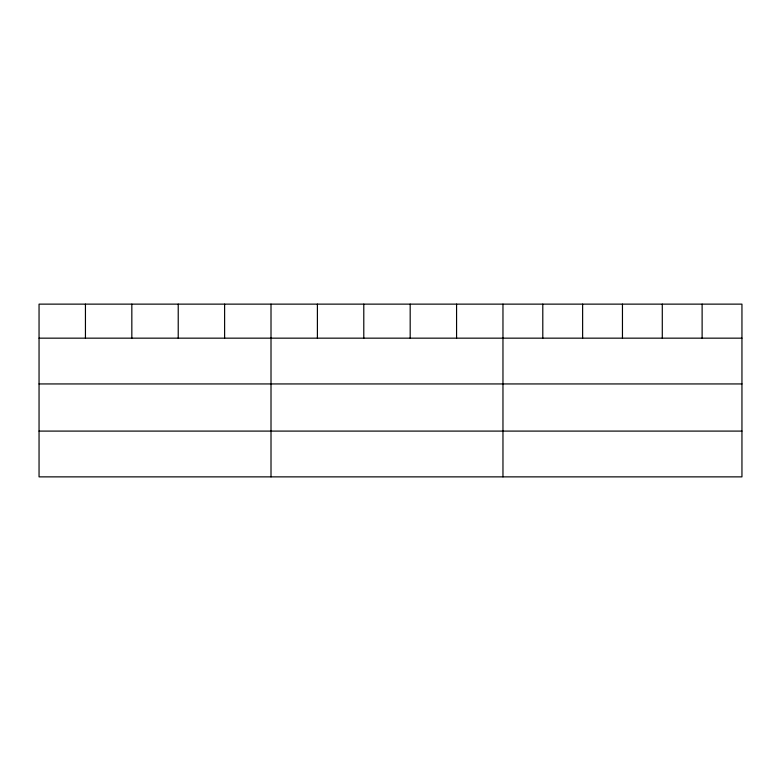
<?xml version="1.0" encoding="UTF-8"?>
<svg xmlns="http://www.w3.org/2000/svg" width="781" height="781" viewBox="0 0 781 781"><rect width="100%" height="100%" fill="white"/><g stroke="black" fill="none" stroke-linecap="round" stroke-linejoin="round"><path stroke-width="1.17" d="M741.95 383.94L741.95 304.131L39.05 304.131L39.05 476.869L741.95 476.869L741.95 383.94L39.05 383.94M39.05 338.163L741.95 338.163M39.05 431.092L741.95 431.092M702.119 304.131L702.119 338.163M662.288 304.131L662.288 338.163M622.457 304.131L622.457 338.163M582.626 304.131L582.626 338.163M542.795 304.131L542.795 338.163M502.964 304.131L502.964 476.869M456.573 304.131L456.573 338.163M410.181 304.131L410.181 338.163M363.79 304.131L363.79 338.163M317.398 304.131L317.398 338.163M271.007 304.131L271.007 476.869M224.616 304.131L224.616 338.163M178.224 304.131L178.224 338.163M131.833 304.131L131.833 338.163M85.441 304.131L85.441 338.163"/></g></svg>
